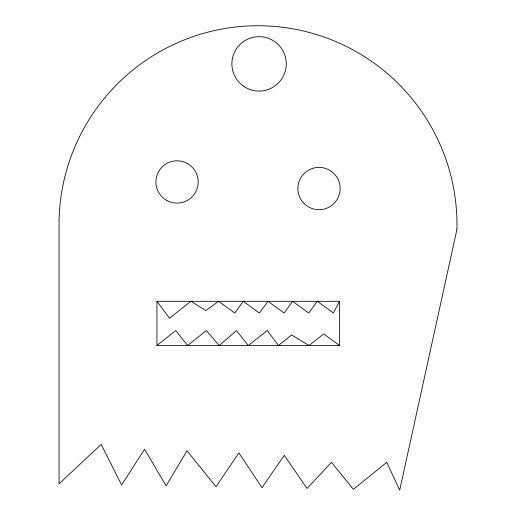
<?xml version="1.0" encoding="UTF-8"?>
<svg xmlns="http://www.w3.org/2000/svg" width="516" height="516" viewBox="0 0 516 516"><rect width="100%" height="100%" fill="white"/><g stroke="black" fill="none" stroke-linecap="round" stroke-linejoin="round"><path stroke-width="0.77" d="M339.509 301.299L333.413 313.025L317.263 301.299L308.749 313.025L292.598 301.299L284.084 313.025L267.927 301.299L259.413 313.025L243.262 301.299L234.748 313.025L218.597 301.299L205.865 310.555L190.907 301.299L169.532 318.211L156.948 301.299L339.509 301.299L339.509 345.501L156.948 345.501L156.948 301.299M156.948 345.501L175.698 330.575L187.585 345.501L206.342 330.575L219.281 345.501L236.502 330.575L248.215 345.501L267.249 330.575L278.517 345.501L291.559 334.955L309.013 345.501L323.719 333.981L339.509 345.501M456.931 229.407L399.7 490.2L386.794 462.297L353.37 489.336L331.504 462.297L307.039 488.465L284.245 455.344L262.018 487.62L238.856 452.919L216.01 486.762L187.011 450.745L166.12 485.827L144.564 449.255L121.615 484.995L101.194 444.399L59.069 483.821L59.069 220.055A198.983 198.983 0 0 1 262.676 25.8A198.983 198.983 0 0 1 456.931 229.407M304.059 203.498A21.143 21.143 0 0 0 339.431 194.016A21.143 21.143 0 0 0 313.535 168.119A21.143 21.143 0 0 0 304.059 203.498M166.475 200.266A21.143 21.143 0 0 0 198.189 181.955A21.143 21.143 0 0 0 166.475 163.643A21.143 21.143 0 0 0 166.475 200.266M244.158 86.617A27.2 27.2 0 0 0 286.232 65.416A27.2 27.2 0 0 0 246.835 39.584A27.2 27.2 0 0 0 244.158 86.617"/></g></svg>
